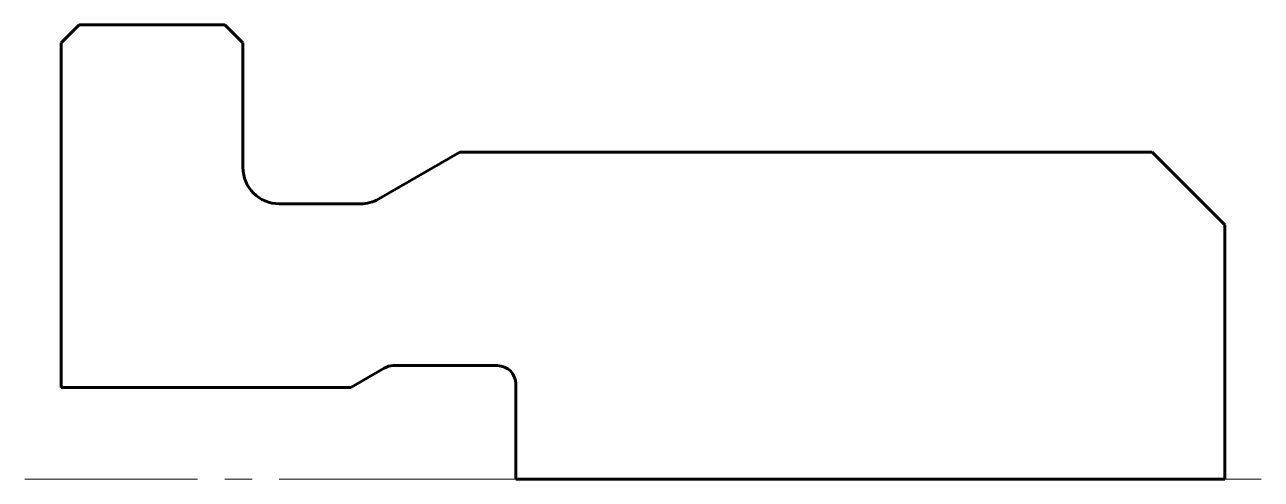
# Model space of a CAD drawing. Header units: millimetres. Extents: x -2 to 66, y 0 to 25.
import ezdxf

# ---------------------------------------------------------------- set-up
doc = ezdxf.new("R2010")
doc.units = ezdxf.units.MM
doc.linetypes.add('K5LT_AXLED', pattern=[19.5, 15, -1.5, 1.5, -1.5])
doc.linetypes.add('K5LT_BASIC', pattern=[0])
doc.layers.add('Системный слой', color=7, linetype='Continuous')

msp = doc.modelspace()

# ---------------------------------------------------------------- linework, layer by layer
at = {"layer": 'Системный слой', "color": 150, "linetype": 'K5LT_BASIC', "lineweight": 60, "true_color": 0x0080ff}
for p, q in [((0, 24), (1, 25)), ((1, 25), (9, 25)), ((10, 24), (9, 25)), ((0, 5.053), (0, 24)), ((10, 18), (10, 24)), ((10, 18), (10, 17.15)), ((21.936, 18), (17.464, 15.418)), ((21.936, 18), (60, 18)), ((64, 14), (60, 18)), ((16.464, 15.15), (12, 15.15)), ((64, 14), (64, 0)), ((18.268, 6.25), (24, 6.25)), ((17.768, 6.116), (15.926, 5.053)), ((0, 5.053), (15.926, 5.053)), ((25, 5.25), (25, 0)), ((25, 0), (64, 0))]:
    msp.add_line(p, q, dxfattribs=at)
at = {"layer": 'Системный слой', "color": 30, "linetype": 'K5LT_AXLED', "lineweight": 18, "true_color": 0xff8000}
msp.add_line((66, 0), (-2, 0), dxfattribs=at)
at = {"layer": 'Системный слой', "color": 150, "linetype": 'K5LT_BASIC', "lineweight": 60, "true_color": 0x0080ff}
for centre, radius, start, end in [((12, 17.15), 2, 180, 270), ((16.464, 17.15), 2, 270, 300), ((18.268, 5.25), 1, 90, 120), ((24, 5.25), 1, 0, 90)]:
    msp.add_arc(centre, radius, start, end, dxfattribs=at)

doc.saveas('drawing.dxf')
